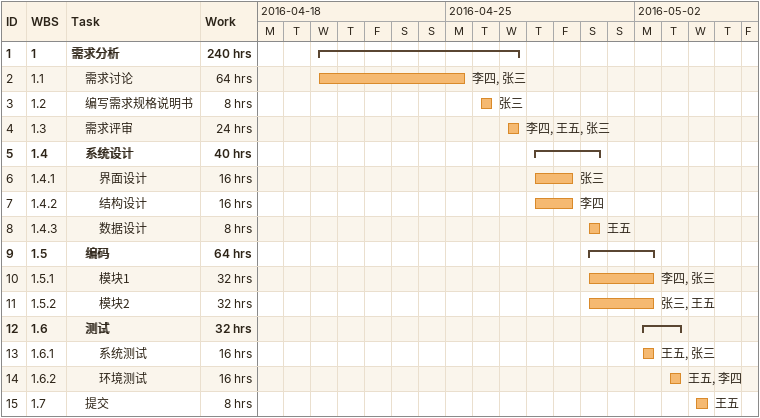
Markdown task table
| ID | WBS | Task | Start | Finish | Resources | Work (h) |
|---|---|---|---|---|---|---|
| 1 | 1 | **需求分析** | 2016-04-20 | 2016-04-27 |  | 240 |
| 2 | 1.1 | 需求讨论 | 2016-04-20 | 2016-04-25 | 李四, 张三 | 64 |
| 3 | 1.2 | 编写需求规格说明书 | 2016-04-26 | 2016-04-26 | 张三 | 8 |
| 4 | 1.3 | 需求评审 | 2016-04-27 | 2016-04-27 | 李四, 王五, 张三 | 24 |
| 5 | 1.4 | **系统设计** | 2016-04-28 | 2016-04-30 |  | 40 |
| 6 | 1.4.1 | 界面设计 | 2016-04-28 | 2016-04-29 | 张三 | 16 |
| 7 | 1.4.2 | 结构设计 | 2016-04-28 | 2016-04-29 | 李四 | 16 |
| 8 | 1.4.3 | 数据设计 | 2016-04-30 | 2016-04-30 | 王五 | 8 |
| 9 | 1.5 | **编码** | 2016-04-30 | 2016-05-02 |  | 64 |
| 10 | 1.5.1 | 模块1 | 2016-04-30 | 2016-05-02 | 李四, 张三 | 32 |
| 11 | 1.5.2 | 模块2 | 2016-04-30 | 2016-05-02 | 张三, 王五 | 32 |
| 12 | 1.6 | **测试** | 2016-05-02 | 2016-05-03 |  | 32 |
| 13 | 1.6.1 | 系统测试 | 2016-05-02 | 2016-05-02 | 王五, 张三 | 16 |
| 14 | 1.6.2 | 环境测试 | 2016-05-03 | 2016-05-03 | 王五, 李四 | 16 |
| 15 | 1.7 | 提交 | 2016-05-04 | 2016-05-04 | 王五 | 8 |
